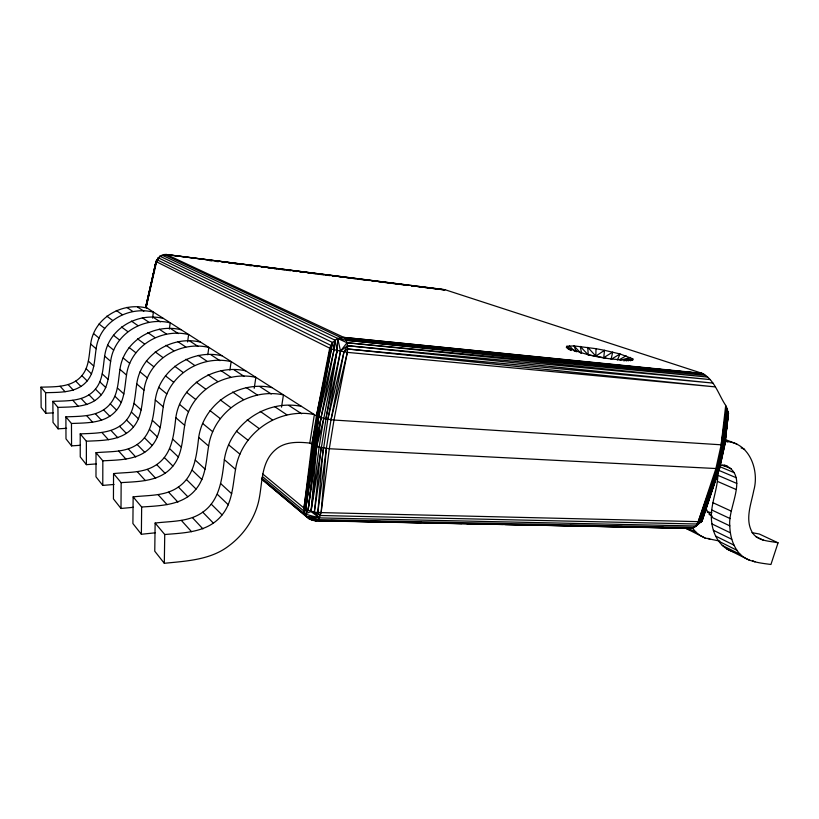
<?xml version="1.0" encoding="UTF-8"?>
<svg xmlns="http://www.w3.org/2000/svg" width="819" height="819" viewBox="0 0 819 819"><rect width="100%" height="100%" fill="white"/><g stroke="black" fill="none" stroke-linecap="round" stroke-linejoin="round"><path stroke-width="1.23" d="M221.918 355.763C192.107 348.751 159.51 369.052 155.282 399.928C153.552 415.96 151.924 434.664 137.152 444.482C125.072 452.764 109.879 451.3 96.018 452.702L95.987 476.812L102.774 485.411L114.025 484.459M102.774 485.411L102.836 460.821L96.018 452.702M245.618 370.843C214.23 363.677 180.354 385.38 175.809 417.68C173.925 434.561 172.133 454.197 156.654 464.598C144.042 473.382 128.092 472 113.554 473.587L113.442 498.904L120.997 508.476L133.477 507.309M120.997 508.476L121.151 482.626L113.554 473.587M271.99 387.622C238.841 380.323 203.603 403.613 198.689 437.459C196.632 455.303 194.635 475.952 178.388 487.029C165.192 496.355 148.423 495.085 133.139 496.887L132.903 523.546L141.37 534.264L155.139 532.831M141.37 534.264L141.656 507.022L133.139 496.887M301.494 406.408C266.39 398.996 229.689 424.088 224.345 459.654C222.082 478.552 219.85 500.337 202.764 512.172C188.923 522.123 171.232 521.017 155.129 523.065L154.76 551.207L164.312 563.298C186.619 561.025 210.852 560.001 229.289 545.526C242.342 535.718 252.365 521.969 257.258 506.367C263.308 487.643 259.009 463.912 275.348 449.846C284.817 441.41 297.993 441.779 309.797 443.089L316.718 446.601L329.31 448.751L718.14 468.642L719.666 468.048L724.928 444.338L728.48 413.063L725.706 405.446C718.529 394.738 714.506 379.371 701.955 373.28L445.167 289.752L165.796 254.514L159.981 256.224L156.071 261.732L145.71 307.135L316.451 415.919L325.737 418.939L333.998 420.045L722.409 444.881L724.928 444.338L726.617 427.713M164.312 563.298L164.742 534.51L155.129 523.065M606.193 358.231L595.843 356.101L596.007 348.689L574.017 345.894L566.809 346.283L566.4 347.184L569 349.529M734.387 552.016C721.519 549.139 713.666 536.291 711.957 523.925C708.875 506.633 718.12 490.233 717.874 473.187M751.996 532.667L759.264 533.998L778.05 542.823L770.935 564.486C758.793 562.807 744.287 561.691 736.936 550.276C732.063 543.11 730.026 534.438 729.801 525.859C727.661 506.47 750.143 475.092 723.976 464.793M261.752 478.009L304.883 514.066L311.025 511.527L337.131 350.389L337.725 338.452L161.998 255.108L166.482 254.525L445.167 289.752M315.438 520.782L318.141 519.635L319.359 517.895L321.13 512.602L329.31 448.751L333.998 420.045L347.338 352.375C347.676 347.389 348.198 340.868 343.847 337.408L166.482 254.525L164.209 254.525L340.755 337.52L705.702 375.409L346.222 340.274L337.725 338.452L332.565 342.485L329.647 348.536L316.451 415.919L311.855 444.522L303.982 508.036C302.969 514.936 308.927 520.3 315.438 520.782L692.587 528.286L701.975 521.007L719.666 468.048L724.876 444.041L728.48 413.063L724.569 444.635L719.205 468.427L701.412 521.488L694.389 527.477L318.141 519.635L308.568 518.458L262.541 479.862M262.592 473.853L305.651 509.428L314.353 512.203L321.13 512.602L326.331 448.505L331.009 419.768L344.011 351.781L347.491 345.71L710.124 379.576L347.021 342.741L337.725 338.452L340.53 351.105L327.825 419.318L314.353 512.203L319.359 517.895L696.007 526.023L700.132 521.693L718.744 468.56L724.016 444.778L728.245 411.496L724.569 444.635M697.082 524.14L701.975 521.007L719.297 468.386L701.412 521.488L697.317 524.027L320.372 515.499L317.803 512.571L323.167 448.065M261.507 478.9L306.419 516.543L319.359 517.895L311.025 511.527L316.718 446.601L321.007 417.782L334.05 349.693L334.93 340.141L159.981 256.224L155.989 261.537L145.71 307.135L156.03 262.489M725.255 436.363L725.491 433.916M321.079 447.686L314.353 512.203L320.372 515.499M726.883 425.204L727.415 420.178L726.914 423.832M727.948 415.151L727.681 417.659L728.378 414.301M319.359 517.895L304.883 514.066L308.057 510.575L318.652 416.984L332.565 342.485L158.302 257.811L155.989 261.537L146.325 306.736M700.132 521.693L718.14 468.642L723.412 444.85L727.446 409.039L723.003 444.871L717.72 468.673L700.132 521.693L718.273 468.632L723.556 444.84L727.446 409.039L722.409 444.881L717.127 468.693L700.132 521.693L321.13 512.602M157.228 261.148L156.306 261.261L158.302 257.811L156.071 261.732L146.028 307.473L157.043 259.766L330.763 345.342L317.403 416.441L312.817 445.086L305.651 509.428L304.044 511.169L262.919 476.955M722.409 444.881L726.648 407.258L721.17 444.83L715.888 468.663L698.249 521.601L696.007 526.023M721.17 444.83L725.706 405.446M724.477 444.676L728.245 411.496L723.556 444.84M725.296 437.489L725.593 435.002M726.033 431.285L726.473 427.559M155.989 261.537L331.49 349.058L317.403 416.441L305.651 509.428L315.141 446.079L321.007 417.782L337.131 350.389L334.93 340.141M311.025 511.527L319.103 447.246L323.751 418.509L337.131 350.389L331.49 349.058M304.044 511.169L308.057 510.575L316.359 446.488L321.007 417.782M53.235 412.858L45.782 413.278L41.145 407.401L40.95 387.172C55.078 386.701 71.857 387.715 81.859 375.645C89.271 366.82 88.995 354.832 90.674 344.052C93.97 317.813 122.215 301.74 147.021 308.098M317.803 512.571L326.331 448.505M40.95 387.172L45.608 392.711C59.971 392.209 77.006 393.192 87.172 380.917C94.697 371.939 94.441 359.746 96.151 348.781C99.519 322.143 128.153 305.722 153.378 312.141L152.58 318.12M308.057 510.575L316.718 446.601L323.751 418.509M66.626 428.306L58.088 428.839L53.01 422.42L52.856 401.341C67.578 400.788 85.033 401.719 95.424 389.117C103.143 379.903 102.897 367.403 104.668 356.152C108.159 328.89 137.387 311.916 163.278 318.448M52.856 401.341L57.944 407.401C72.922 406.808 90.663 407.688 101.218 394.86C109.06 385.493 108.835 372.768 110.647 361.322C114.22 333.63 143.868 316.267 170.219 322.86L169.359 329.084M80.457 445.28L71.56 445.894L65.991 438.851L65.889 416.851C81.255 416.195 99.447 417.014 110.248 403.839C118.294 394.195 118.1 381.142 119.963 369.389C123.669 341.011 153.952 323.055 181.03 329.74M65.889 416.851L71.468 423.495C87.121 422.799 105.62 423.556 116.595 410.135C124.785 400.317 124.601 387.029 126.515 375.051C130.323 346.212 161.046 327.825 188.626 334.572L187.592 341.953M303.982 508.036L312.817 445.086M96.447 463.892L86.384 464.66L80.252 456.9L80.201 433.886C96.284 433.118 115.274 433.794 126.515 419.993C134.93 409.889 134.777 396.222 136.763 383.906C140.714 354.34 172.113 335.268 200.491 342.127M80.201 433.886L86.364 441.216C102.744 440.397 122.072 441.001 133.497 426.924C142.066 416.625 141.943 402.702 143.98 390.151C148.034 360.073 179.904 340.52 208.845 347.44L207.791 354.75M102.836 460.821C120.024 459.848 140.254 460.268 152.18 445.475C161.148 434.633 161.087 420.024 163.268 406.828C167.619 375.399 200.716 354.555 231.142 361.629L229.893 370.137M121.151 482.626C139.23 481.47 160.452 481.654 172.911 466.062C182.34 454.627 182.361 439.26 184.695 425.358C189.384 392.455 223.792 370.147 255.866 377.364L254.218 388.319M141.656 507.022C160.719 505.651 183.026 505.538 196.069 489.066C205.989 476.965 206.112 460.749 208.63 446.058C213.708 411.537 249.529 387.561 283.435 394.912L281.531 407.156M164.742 534.51C184.91 532.862 208.405 532.381 222.092 514.916C232.576 502.067 232.821 484.92 235.544 469.338C241.083 433.036 278.399 407.145 314.363 414.588L309.797 443.089M313.472 445.403L318.652 416.984L334.05 349.693L332.565 342.485L330.477 348.781L316.451 415.919M311.855 444.522L317.403 416.441M325.737 418.939L340.53 351.105L347.021 342.741L707.657 377.057L346.222 340.274M722.901 451.156L724.856 441.206L724.876 444.041M327.825 419.318L344.011 351.781L347.594 348.996L712.919 383.077L347.491 345.71L340.53 351.105L337.131 350.389M331.009 419.768L347.338 352.375L715.366 386.906L347.594 348.996M718.744 468.56L701.412 521.488L698.32 523.423M698.105 523.372L701.975 521.007L718.908 468.54M701.975 521.007L719.625 467.721L701.811 520.27M698.249 521.601L717.127 468.693M505.282 524.539L690.693 528.409L691.001 527.559M443.959 290.366L444.584 289.67M617.352 360.104L620.065 353.972L632.79 358.824L632.831 359.817L630.589 360.616M158.876 258.19L159.981 256.224M581.572 353.132L580.272 346.417L588.226 354.924L595.843 356.101L604.504 350.307L620.065 353.972L611.056 359.387L612.694 352.098L603.757 357.647L604.504 350.307L596.007 348.689M618.949 359.94L626.136 355.794M623.873 360.923L630.487 357.442L620.29 360.206M628.306 360.81L632.79 358.824L626.125 360.913M630.466 360.647L632.831 359.817C610.513 360.503 586.895 356.04 566.4 347.184L569.041 349.437M337.725 338.452L343.847 337.408L701.955 373.28M330.743 520.474L340.98 520.689M370.393 521.293L380.62 521.498M410.032 522.102L421.55 522.348M449.682 522.921L461.189 523.157M489.332 523.74L502.119 524.006M530.251 524.58L543.038 524.846M569.901 525.399L582.688 525.665M609.541 526.218L622.338 526.474M649.191 527.026L663.257 527.323M309.234 518.038L311.189 519.676L316.81 520.618L308.568 518.458L314.762 520.556L692.587 528.286M314.762 520.556L341.615 521.119M349.293 521.283L381.255 521.949M388.933 522.112L420.894 522.778M428.572 522.932L461.814 523.628M466.922 523.74L502.733 524.488M719.471 465.008L727.477 466.246M723.955 441.543C748.842 440.765 759.756 469.768 753.746 490.571C751.115 504.299 744.532 519.963 752.692 533.118C758.435 541.318 769.266 540.898 778.05 542.823M704.084 374.293L345.137 338.452L702.958 373.679L343.847 337.408M209.49 260.606L212.029 260.923M215.827 261.394L218.366 261.711M222.174 262.182L224.713 262.5M228.511 262.981L231.05 263.298M234.858 263.769L237.397 264.087M248.812 265.51L251.351 265.827M255.149 266.298L257.688 266.615M261.496 267.086L264.035 267.403M267.844 267.885L270.372 268.192M274.181 268.673L276.72 268.99M281.797 269.615L284.326 269.932M286.865 270.25L290.673 270.731M293.212 271.038L297.01 271.519M299.549 271.836L303.358 272.307M307.166 272.778L309.695 273.096M313.503 273.577L316.042 273.894M319.85 274.365L323.648 274.836M326.187 275.153L329.996 275.624M332.534 275.942L336.343 276.423M338.871 276.74L342.68 277.211M346.488 277.682L349.027 277.999M352.825 278.48L355.364 278.788M359.172 279.269L369.318 280.528M371.857 280.845L375.665 281.327M378.204 281.634L382.002 282.115M384.541 282.432L388.349 282.903M390.888 283.22L408.64 285.432M411.179 285.749L414.987 286.22M421.324 287.019L417.526 286.537L444.164 289.865L430.21 288.124M423.863 287.336L427.672 287.807M165.796 254.514L350.532 277.969M353.061 278.296L408.732 285.36M411.261 285.688L415.059 286.169M684.694 527.794L705.057 538.022L719.819 541.124M347.338 352.375L340.53 351.105M707.104 511.814L711.854 512.714M306.419 516.543L318.141 519.635M690.294 530.159L684.51 527.702M688.83 527.846L690.693 528.409M725.071 439.465L736.875 444.031M725.296 440.878L727.651 441.789M741.113 447.921L744.666 449.303M722.061 464.946L731.408 468.826M719.184 466.39L734.387 472.747M718.683 470.311L736.22 477.723M718.12 475.44L736.803 483.435M717.444 481.388L736.097 489.496M712.847 502.671L731.347 511.169M711.691 509.961L730.139 518.591M709.111 514.455L711.383 515.53M755.702 536.547L763.39 540.192M711.394 517.096L729.801 525.859M711.957 523.925L730.343 532.8M713.369 530.292L731.736 539.271M715.601 536.066L733.957 545.137M718.57 541.134L736.936 550.276M687.182 527.856L696.109 532.33L700.337 535.636L705.057 538.022M722.235 545.393L740.611 554.586M707.933 538.308L710.175 539.434M752.763 560.739L754.934 561.824M726.504 548.761L749.713 560.411M137.612 307.115L143.837 311.169M153.532 317.465L160.319 321.877M170.905 328.767L178.337 333.599M189.957 341.154L198.137 346.468M210.944 354.801L219.983 360.677M234.173 369.901L244.216 376.433M260.032 386.722L271.253 394.011M288.984 405.538L301.607 413.749M126.812 307.412L132.873 311.476M142.311 317.813L148.925 322.246M159.244 329.177L166.492 334.039M177.815 341.636L185.79 346.99M198.29 355.374L207.105 361.302M220.956 370.587L230.763 377.17M246.202 387.53L257.166 394.891M274.488 406.511L286.824 414.793M116.288 310.473L122.195 314.609M131.378 321.048L137.817 325.563M147.87 332.606L154.924 337.551M165.96 345.29L173.73 350.737M185.903 359.265L194.502 365.294M208.006 374.754L217.567 381.459M232.627 392.014L243.325 399.508M260.227 411.353L272.266 419.799M106.808 316.134L112.561 320.383M121.509 326.986L127.784 331.623M137.582 338.851L144.461 343.929M155.221 351.873L162.807 357.473M174.682 366.236L183.067 372.43M196.243 382.145L205.569 389.035M220.27 399.887L230.712 407.596M247.215 419.768L258.978 428.46M571.56 349.867L566.809 346.283L571.017 350.491M99.027 324.007L104.658 328.388M113.411 335.227L119.554 340.018M129.126 347.491L135.862 352.743M146.386 360.954L153.798 366.738M165.418 375.808L173.618 382.207M186.517 392.27L195.639 399.396M210.033 410.616L220.25 418.591M236.404 431.193L247.922 440.182M568.253 348.495L570.106 349.959M93.52 333.538L99.048 338.093M107.658 345.178L113.698 350.153M123.116 357.913L129.73 363.37M140.08 371.898L147.369 377.897M158.794 387.315L166.861 393.959M179.535 404.402L188.513 411.793M202.651 423.454L212.705 431.726M228.593 444.819L239.916 454.146M90.674 344.052L96.151 348.781M104.668 356.152L110.647 361.322M119.963 369.389L126.515 375.051M136.763 383.906L143.98 390.151M155.282 399.928L163.268 406.828M175.809 417.68L184.695 425.358M198.689 437.459L208.63 446.058M224.345 459.654L235.544 469.338M88.401 361.118L93.816 366.134M102.252 373.945L108.169 379.422M117.404 387.971L123.884 393.97M134.019 403.357L141.165 409.961M152.344 420.321L160.248 427.631M172.655 439.117L181.439 447.246M195.27 460.063L205.098 469.164M220.639 483.538L231.705 493.785M86.2 368.796L91.574 373.945M99.949 381.961L105.825 387.582M114.977 396.345L121.417 402.498M131.47 412.121L138.554 418.908M149.652 429.525L157.483 437.029M169.789 448.802L178.501 457.145M192.23 470.28L201.976 479.617M217.383 494.359L228.358 504.862M712.315 516.4L707.657 511.855L705.62 507.606M81.859 375.645L87.172 380.917M95.424 389.117L101.218 394.86M110.248 403.839L116.595 410.135M126.515 419.993L133.497 426.924M144.451 437.796L152.18 445.475M164.312 457.534L172.911 466.062M186.445 479.514L196.069 489.066M211.261 504.156L222.092 514.916M75.727 381.111L80.938 386.476M89.036 394.84L94.717 400.706M103.583 409.848L109.818 416.277M119.554 426.32L126.402 433.394M137.152 444.482L144.738 452.303M156.654 464.598L165.1 473.31M178.388 487.029L187.838 496.775M202.764 512.172L213.401 523.146M569.42 345.853L574.651 351.402M68.284 384.756L73.372 390.202M81.296 398.679L86.845 404.617M95.516 413.892L101.597 420.413M111.118 430.599L117.823 437.786M128.337 449.027L135.749 456.971M147.41 469.451L155.671 478.296M168.673 492.219L177.918 502.108M192.526 517.751L202.938 528.9M580.917 353.327L574.017 345.894L576.33 351.812M595.843 356.101L587.766 347.369L588.226 354.924M60.125 386.271L65.09 391.758M72.809 400.296L78.225 406.296M86.671 415.642L92.608 422.215M101.894 432.483L108.436 439.721M118.683 451.074L125.931 459.09M137.305 471.683L145.373 480.599M158.077 494.656L167.096 504.647M181.368 520.434L191.544 531.695M692.475 528.153L696.109 532.33M45.608 392.711L45.782 413.278M57.944 407.401L58.088 428.839M71.468 423.495L71.56 445.894M86.364 441.216L86.384 464.66M314.046 445.659L305.651 509.428L318.652 416.984L314.046 445.659"/></g></svg>
